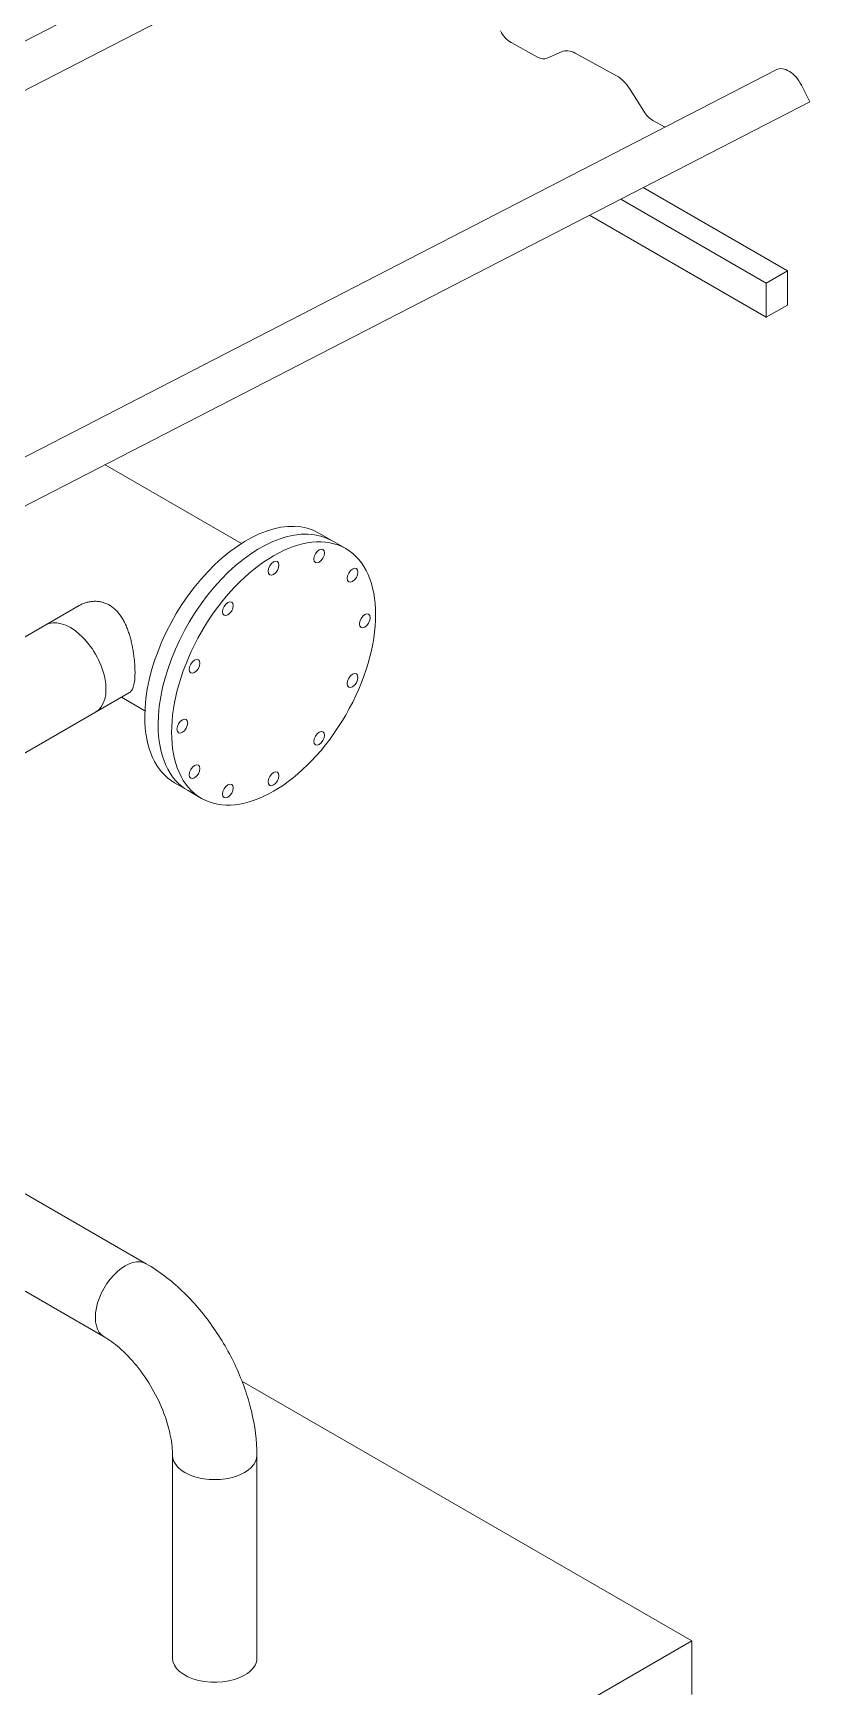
# Model space of a CAD drawing. Header units: millimetres. Extents: x -312439 to 477422, y -331570 to 212570.
# Drawn here: x 402263 to 403059, y 91756 to 93452 of the extents above; entities that cross this region are included whole.
import ezdxf

# ---------------------------------------------------------------- set-up
doc = ezdxf.new("R2010")
doc.units = ezdxf.units.MM

msp = doc.modelspace()

# ---------------------------------------------------------------- linework, layer by layer
at = {"color": 0, "linetype": 'Continuous', "lineweight": 0, "extrusion": (8.40036e-17, 0.816497, 0.57735)}
for p, q in [((402634.415, 93639.671), (401489.391, 93049.519)), ((401523.855, 93016.732), (402668.879, 93606.884)), ((402752.644, 93442.317), (402779.929, 93427.326)), ((402789.586, 93426.257), (402804.331, 93432.877)), ((402818.513, 93431.307), (402860.793, 93408.077)), ((403024.624, 93414.384), (401879.601, 92824.231)), ((402874.662, 93394.237), (402888.666, 93371.821)), ((403050.451, 93398.496), (403059.088, 93381.597)), ((401914.065, 92791.444), (403059.088, 93381.597)), ((402898.11, 93362.397), (402910.524, 93355.576)), ((402888.036, 93293.436), (403035.982, 93208.019)), ((402865.155, 93281.643), (403014.328, 93195.518)), ((402833.122, 93265.133), (403014.328, 93160.513)), ((403014.328, 93195.518), (403035.982, 93208.019)), ((403035.982, 93208.019), (403035.982, 93173.015)), ((403014.328, 93160.513), (403014.328, 93195.518)), ((403035.982, 93173.015), (403014.328, 93160.513)), ((402476.339, 92928.543), (402336.599, 93009.222)), ((402583.131, 92923.179), (402555.588, 92939.081)), ((402062.233, 92721.736), (402309.793, 92864.665)), ((399909.942, 91360.089), (402361.33, 92775.399)), ((402377.183, 92756.8), (402353.15, 92770.676)), ((402421.453, 92674.948), (402407.681, 92682.899)), ((402435.224, 92666.997), (402421.453, 92674.948)), ((402378.665, 92189.618), (402177.745, 92305.619)), ((402335.396, 92114.673), (402134.475, 92230.674)), ((402476.762, 92069.165), (402938.185, 91802.762)), ((402405.549, 91785.259), (402405.549, 91993.163)), ((402492.089, 91785.259), (402492.089, 91993.163)), ((402938.185, 91802.762), (398217.749, 89077.416)), ((402938.185, 91802.762), (402938.185, 91747.755))]:
    msp.add_line(p, q, dxfattribs=at)
at = {"color": 0, "linetype": 'Continuous', "lineweight": 0}
for centre, major_axis, ratio, start_param, end_param in [((402753.096, 93460.015), (9.58, -18.587), 0.60744863, 4.70678719, 5.54908023), ((402780.381, 93445.024), (9.58, -18.587), 0.60744863, 5.54908023, 6.25043545), ((402817.85, 93405.315), (-14.069, 27.297), 0.60744863, 5.54908023, 6.25043545), ((402860.13, 93382.086), (14.069, -27.297), 0.60744863, 1.70613235, 2.40748757), ((403036.449, 93391.442), (-11.825, 22.942), 0.60744863, 4.70678719, 6.28318531), ((402898.561, 93380.095), (9.58, -18.587), 0.60744863, 4.84772501, 5.54908023), ((402481.635, 92810.99), (-73.953, -128.091), 0.57735027, 3.14159265, 5.49778714), ((402495.406, 92803.039), (-73.953, -128.091), 0.57735027, 3.14159265, 5.49778714), ((402300.887, 92800.013), (-25.769, 44.633), 0.57735027, 3.14159265, 6.28318531), ((402481.635, 92810.99), (-73.953, -128.091), 0.57735027, 5.49778714, 6.28318531), ((402495.406, 92803.039), (-73.953, -128.091), 0.57735027, 5.49778714, 6.28318531), ((402357.03, 92152.145), (-21.635, -37.473), 0.57735027, 3.14159265, 6.28318531), ((402448.819, 91993.163), (43.27, 0), 0.57735027, 3.14159265, 6.28318531), ((402448.819, 91785.259), (43.27, 0), 0.57735027, 3.14159265, 5.49778714), ((402448.819, 91785.259), (43.27, 0), 0.57735027, 5.49778714, 6.28318531)]:
    msp.add_ellipse(centre, major_axis=major_axis, ratio=ratio, start_param=start_param, end_param=end_param, dxfattribs=at)
for centre, major_axis in [((402509.178, 92795.088), (-73.953, -128.091)), ((402555.949, 92915.634), (-3.889, -6.736)), ((402509.178, 92903.102), (-3.889, -6.736)), ((402590.188, 92895.866), (-3.889, -6.736)), ((402462.406, 92861.627), (-3.889, -6.736)), ((402602.72, 92849.095), (-3.889, -6.736)), ((402428.167, 92802.324), (-3.889, -6.736)), ((402590.188, 92787.853), (-3.889, -6.736)), ((402415.635, 92741.081), (-3.889, -6.736)), ((402555.949, 92728.549), (-3.889, -6.736)), ((402428.167, 92694.31), (-3.889, -6.736)), ((402509.178, 92687.075), (-3.889, -6.736)), ((402462.406, 92674.542), (-3.889, -6.736))]:
    msp.add_ellipse(centre, major_axis=major_axis, ratio=0.57735027, dxfattribs=at)
for points, knots in [([(402340.869, 92865.177), (402339.698, 92865.853), (402338.476, 92866.453), (402335.955, 92867.477), (402334.654, 92867.902), (402332.001, 92868.564), (402330.647, 92868.802), (402327.917, 92869.089), (402326.54, 92869.138), (402323.793, 92869.053), (402322.423, 92868.919), (402319.718, 92868.479), (402318.385, 92868.174), (402315.784, 92867.408), (402314.517, 92866.949), (402312.078, 92865.898), (402310.906, 92865.307), (402309.793, 92864.665)], [0, 0, 0, 0, 8.11510568, 8.11510568, 16.23021135, 16.23021135, 24.34531703, 24.34531703, 32.46042271, 32.46042271, 40.57552839, 40.57552839, 48.69063406, 48.69063406, 56.80573974, 56.80573974, 64.92084542, 64.92084542, 64.92084542, 64.92084542]), ([(402361.33, 92775.399), (402361.811, 92775.677), (402362.266, 92776.025), (402363.118, 92776.873), (402363.515, 92777.373), (402364.247, 92778.531), (402364.581, 92779.189), (402365.187, 92780.661), (402365.458, 92781.476), (402365.936, 92783.255), (402366.144, 92784.221), (402366.497, 92786.292), (402366.643, 92787.396), (402366.873, 92789.725), (402366.958, 92790.95), (402367.07, 92793.492), (402367.097, 92794.81), (402367.097, 92797.507), (402367.07, 92798.924), (402366.958, 92801.873), (402366.873, 92803.405), (402366.643, 92806.559), (402366.497, 92808.181), (402366.144, 92811.485), (402365.936, 92813.166), (402365.458, 92816.558), (402365.187, 92818.269), (402364.581, 92821.69), (402364.247, 92823.4), (402363.515, 92826.784), (402363.118, 92828.459), (402362.266, 92831.743), (402361.811, 92833.351), (402360.848, 92836.473), (402360.322, 92838.045), (402359.178, 92841.164), (402358.56, 92842.712), (402357.228, 92845.748), (402356.513, 92847.236), (402354.985, 92850.119), (402354.172, 92851.514), (402352.448, 92854.18), (402351.537, 92855.452), (402349.62, 92857.849), (402348.614, 92858.973), (402346.521, 92861.051), (402345.433, 92862.005), (402343.193, 92863.73), (402342.041, 92864.5), (402340.869, 92865.177)], [324.18119218, 324.18119218, 324.18119218, 324.18119218, 332.26985817, 332.26985817, 340.35852417, 340.35852417, 348.44719016, 348.44719016, 356.53585616, 356.53585616, 364.62452216, 364.62452216, 372.71318815, 372.71318815, 380.80185415, 380.80185415, 388.89052014, 388.89052014, 396.97918614, 396.97918614, 405.06785213, 405.06785213, 413.15651813, 413.15651813, 421.24518412, 421.24518412, 429.33385012, 429.33385012, 437.42251611, 437.42251611, 445.51118211, 445.51118211, 453.5998481, 453.5998481, 461.71495378, 461.71495378, 469.83005946, 469.83005946, 477.94516514, 477.94516514, 486.06027081, 486.06027081, 494.17537649, 494.17537649, 502.29048217, 502.29048217, 510.40558784, 510.40558784, 518.52069352, 518.52069352, 518.52069352, 518.52069352]), ([(402492.089, 91993.163), (402492.089, 92008.186), (402490.065, 92023.47), (402482.698, 92053.907), (402477.34, 92069.059), (402463.812, 92098.371), (402455.639, 92112.525), (402437.019, 92138.897), (402426.576, 92151.113), (402403.901, 92172.712), (402391.676, 92182.106), (402378.665, 92189.618)], [3.14159265, 3.14159265, 3.14159265, 3.14159265, 3.45575192, 3.45575192, 3.76991118, 3.76991118, 4.08407045, 4.08407045, 4.39822972, 4.39822972, 4.71238898, 4.71238898, 4.71238898, 4.71238898]), ([(402405.549, 91993.163), (402405.549, 91998.807), (402404.927, 92005.374), (402402.104, 92019.925), (402399.825, 92027.962), (402393.564, 92044.574), (402389.521, 92053.155), (402380.051, 92069.708), (402374.606, 92077.668), (402363.088, 92091.887), (402357.023, 92098.164), (402345.619, 92108.057), (402340.265, 92111.861), (402335.396, 92114.673)], [3.14159265, 3.14159265, 3.14159265, 3.14159265, 3.38871915, 3.38871915, 3.64920179, 3.64920179, 3.9201507, 3.9201507, 4.19498965, 4.19498965, 4.46620773, 4.46620773, 4.71238898, 4.71238898, 4.71238898, 4.71238898])]:
    msp.add_open_spline(points, degree=3, knots=knots, dxfattribs=at)

doc.saveas('drawing.dxf')
